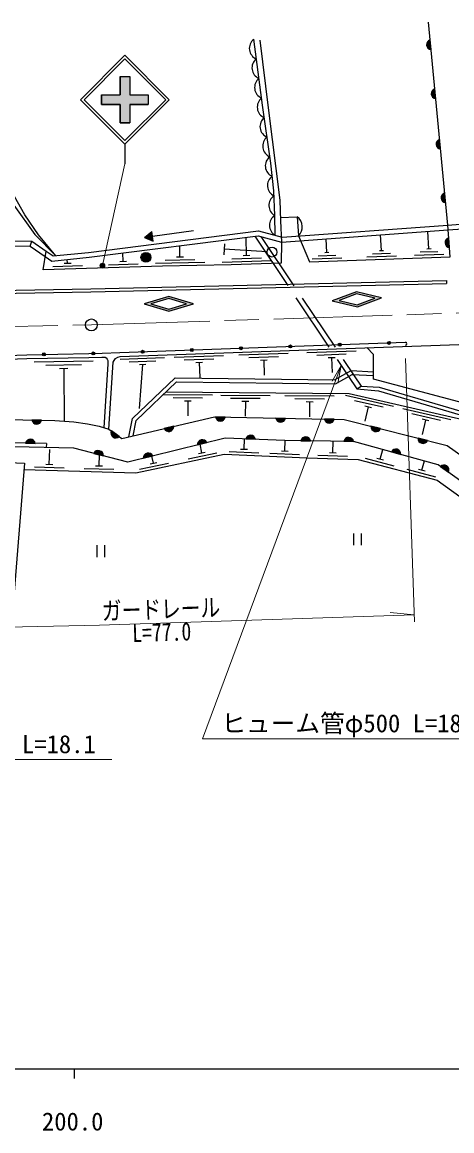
# Model space of a CAD drawing. Units: millimetres at full size, sheet at 1:1000; details may follow other scales. Extents: x 40000 to 680000, y 20000 to 380000.
# Drawn here: x 262721 to 306279, y 198715 to 311025 of the extents above; entities that cross this region are included whole.
import ezdxf
from ezdxf.enums import TextEntityAlignment as Align

# ---------------------------------------------------------------- set-up
doc = ezdxf.new("R2010")
doc.units = ezdxf.units.MM
doc.header["$LTSCALE"] = 1000
doc.linetypes.add('CHAIN', pattern=[18.5, 12, -1.5, 3.5, -1.5])
doc.linetypes.add('DASHED', pattern=[7.5, 6, -1.5])
for name, color, linetype, lineweight in [('M-BGD', 7, 'Continuous', 25), ('M-BMK', 2, 'CHAIN', 13), ('M-BMK-SRVR', 3, 'Continuous', 25), ('M-STR-HTXT', 7, 'Continuous', 13), ('M-STR-STRC', 7, 'Continuous', 25), ('M-TTL-BAND', 7, 'Continuous', 25)]:
    doc.layers.add(name, color=color, linetype=linetype, lineweight=lineweight)
doc.styles.add('ＭＳ ゴシック', font='')
doc.styles.get('ＭＳ ゴシック').set_extended_font_data('MS Gothic')

# ---------------------------------------------------------------- blocks, each defined once
blk = doc.blocks.new('open_arrow')
at = {"color": 0, "linetype": 'Continuous', "lineweight": -2}
blk.add_lwpolyline([(7.5, 1.25), (0, 0), (7.5, -1.25)], dxfattribs=at)

msp = doc.modelspace()

# ---------------------------------------------------------------- hatches: boundary and pattern name
at = {"layer": 'M-BGD'}
for points in [[(304167, 308242, -0.82183), (304073, 309229)], [(304643, 303273, -0.82183), (304548, 304260)], [(305131, 298167, -0.82183), (305037, 299154)], [(305651, 292736, -0.82183), (305557, 293722)], [(275852, 289832), (275131, 289224), (275994, 288842)], [(305961, 289182, 0.82183), (306033, 288194)], [(274768, 287198, -1), (275768, 287198, -0.41421), (275268, 286698, -0.41421)], [(299759, 278528, -0.41421), (299904, 278683, -0.41421), (300059, 278539, -1)], [(264779, 277370, -1), (265079, 277375, -1)], [(269778, 277463, -0.41421), (269923, 277618, -0.41421), (270078, 277473, -1)], [(274775, 277632, -0.41421), (274920, 277787, -0.41421), (275075, 277643, -1)], [(279772, 277811, -0.41421), (279917, 277966, -0.41421), (280072, 277822, -1)], [(284769, 277990, -0.41421), (284913, 278146, -0.41421), (285069, 278001, -1)], [(289766, 278170, -0.41421), (289910, 278325, -0.41421), (290066, 278180, -1)], [(294762, 278349, -0.41421), (294907, 278504, -0.41421), (295062, 278360, -1)], [(264688, 270701, -0.82183), (263697, 270722)], [(283316, 271015, -0.82183), (282326, 271034)], [(289418, 270892, -0.82183), (288427, 270912)], [(294356, 270793, -0.82183), (293365, 270813)], [(272562, 269047, -0.82183), (271762, 269631)], [(278081, 270083, -0.82183), (277115, 269859)], [(299038, 269846, -0.82183), (298078, 270089)], [(263065, 268381, -0.82183), (264056, 268359)], [(280490, 268200, -0.82183), (281452, 268438)], [(285390, 268806, -0.82183), (286380, 268766)], [(290965, 268624, -0.82183), (291956, 268611)], [(295336, 268566, -0.82183), (296327, 268553)], [(303812, 268637, -0.82183), (302852, 268880)], [(269996, 267347, -0.82183), (270955, 267099)], [(275001, 266846, -0.82183), (275963, 267083)], [(300152, 267496, -0.82183), (301107, 267233)], [(305132, 266026, -0.82183), (305935, 265446)]]:
    msp.add_hatch(color=256, dxfattribs=at).paths.add_polyline_path(points)
at = {"layer": 'M-STR-HTXT'}
msp.add_hatch(color=256, dxfattribs=at).paths.add_polyline_path([(271074, 286492, -1), (270647, 286231, -0.41421), (270730, 286574, -0.41421)])
at = {"layer": 'M-STR-STRC'}
msp.add_hatch(color=256, dxfattribs=at).paths.add_polyline_path([(272641, 302673), (272640, 300813), (273640, 300813), (273641, 302673), (275500, 302673), (275500, 303673), (273641, 303673), (273642, 305533), (272642, 305533), (272641, 303673), (270780, 303673), (270780, 302673)])
h = msp.add_hatch(color=256, dxfattribs=at)
h.paths.add_polyline_path([(277582, 283236), (275082, 282486), (277582, 281736), (280082, 282486)])
h.paths.add_polyline_path([(279386, 282486), (277582, 281936), (275778, 282486), (277582, 283036)], flags=16)
h = msp.add_hatch(color=256, dxfattribs=at)
h.paths.add_polyline_path([(296611, 283701), (294162, 282801), (296703, 282204), (299152, 283105)])
h.paths.add_polyline_path([(298458, 283062), (296690, 282404), (294856, 282843), (296624, 283502)], flags=16)

# ---------------------------------------------------------------- linework, layer by layer
at = {"layer": 'M-BGD'}
for p, q in [((304167, 308242), (304073, 309229)), ((304643, 303273), (304548, 304260)), ((305131, 298167), (305037, 299154)), ((305651, 292736), (305557, 293722)), ((275131, 289224), (275852, 289832)), ((275994, 288842), (275852, 289832)), ((275923, 289337), (280081, 289930)), ((303957, 288076), (303855, 289828)), ((263541, 288343), (263702, 288841)), ((275131, 289224), (275994, 288842)), ((285467, 287403), (285424, 289224)), ((293603, 287702), (293554, 289079)), ((299141, 287902), (299049, 289479)), ((306033, 288194), (305961, 289182)), ((272957, 286794), (272930, 287645)), ((278716, 287252), (278696, 288373)), ((293394, 287694), (293813, 287710)), ((298252, 287570), (300051, 287635)), ((298931, 287894), (299351, 287910)), ((302480, 287422), (305478, 287531)), ((303069, 287744), (304868, 287809)), ((303747, 288068), (304167, 288084)), ((266981, 286605), (267680, 286627)), ((267331, 286616), (267283, 286983)), ((271467, 286447), (274466, 286541)), ((272607, 286783), (273307, 286805)), ((276227, 286607), (281227, 286698)), ((277222, 286925), (280221, 286979)), ((278366, 287246), (279066, 287258)), ((282990, 286714), (287987, 286893)), ((283979, 287049), (286977, 287157)), ((285117, 287390), (285817, 287416)), ((292126, 287048), (295124, 287157)), ((292715, 287370), (294514, 287435)), ((297663, 287248), (300662, 287357)), ((265841, 286269), (268839, 286364)), ((269689, 284003), (305738, 284865)), ((269695, 283703), (305745, 284565)), ((305738, 284865), (305745, 284565)), ((251270, 283693), (269689, 284003)), ((251273, 283393), (269695, 283703)), ((289692, 277467), (284696, 277287)), ((296569, 277713), (291572, 277534)), ((269922, 276700), (263923, 276594)), ((268729, 276319), (265129, 276255)), ((277160, 277017), (272663, 276856)), ((276272, 276685), (273573, 276588)), ((274933, 276337), (274568, 271903)), ((275248, 276348), (274618, 276326)), ((283143, 277232), (278146, 277052)), ((282154, 276896), (279156, 276788)), ((281015, 276555), (280316, 276530)), ((280666, 276542), (280719, 275043)), ((288704, 277131), (285706, 277023)), ((287565, 276790), (286866, 276765)), ((287216, 276777), (287269, 275278)), ((295581, 277378), (292583, 277270)), ((294442, 277037), (293743, 277011)), ((294092, 277024), (294146, 275525)), ((267355, 275935), (266515, 275920)), ((266935, 275927), (266995, 270613)), ((296365, 275207), (297075, 274145)), ((295812, 275134), (296660, 273867)), ((296660, 273867), (297075, 274145)), ((282017, 273224), (277017, 273263)), ((281015, 272932), (278015, 272955)), ((287850, 273178), (282850, 273217)), ((294366, 273128), (289366, 273167)), ((300373, 272077), (295499, 273196)), ((279862, 272641), (279162, 272646)), ((279512, 272643), (279501, 271143)), ((286848, 272886), (283848, 272910)), ((285695, 272595), (284995, 272601)), ((285345, 272598), (285334, 271098)), ((293364, 272836), (290364, 272859)), ((292211, 272544), (291511, 272550)), ((291861, 272547), (291850, 271047)), ((299331, 272008), (296407, 272679)), ((298143, 271973), (297461, 272130)), ((297802, 272052), (297466, 270590)), ((306177, 270745), (301304, 271863)), ((264688, 270701), (263697, 270722)), ((283316, 271015), (282326, 271034)), ((289418, 270892), (288427, 270912)), ((294356, 270793), (293365, 270813)), ((305135, 270676), (302211, 271347)), ((303947, 270641), (303265, 270798)), ((303606, 270719), (303270, 269257)), ((272562, 269047), (271762, 269631)), ((278081, 270083), (277115, 269859)), ((299038, 269846), (298078, 270089)), ((265173, 268334), (236320, 268984)), ((280490, 268200), (281452, 268438)), ((285216, 267768), (285260, 268812)), ((285390, 268806), (286380, 268766)), ((289350, 267594), (289394, 268645)), ((290965, 268624), (291956, 268611)), ((294219, 267413), (294258, 268580)), ((295336, 268566), (296327, 268553)), ((303812, 268637), (302852, 268880)), ((263065, 268381), (264056, 268359)), ((265173, 268334), (265164, 267934)), ((265473, 266240), (265521, 267739)), ((269996, 267347), (270955, 267099)), ((279537, 266783), (282472, 267404)), ((280600, 267314), (281284, 267459)), ((280942, 267387), (280756, 268266)), ((283705, 267532), (286702, 267406)), ((284867, 267783), (285566, 267754)), ((287838, 267358), (290836, 267232)), ((289000, 267609), (289699, 267580)), ((293870, 267425), (294569, 267402)), ((299014, 266763), (299271, 267739)), ((300152, 267496), (301107, 267233)), ((265123, 266251), (265823, 266229)), ((270511, 266077), (270547, 267204)), ((274629, 265743), (277564, 266365)), ((275001, 266846), (275963, 267083)), ((275692, 266275), (276376, 266420)), ((276034, 266347), (275882, 267063)), ((292710, 267163), (295709, 267064)), ((297487, 266854), (300389, 266091)), ((298676, 266852), (299353, 266674)), ((303251, 265649), (303495, 266576)), ((263964, 265989), (266963, 265892)), ((269002, 265826), (272000, 265729)), ((270161, 266089), (270861, 266066)), ((301724, 265740), (304625, 264978)), ((302913, 265738), (303590, 265560)), ((305132, 266026), (305935, 265446)), ((296303, 259230), (296303, 258030)), ((297103, 259230), (297103, 258030)), ((270281, 258044), (270281, 256844)), ((271081, 258044), (271081, 256844))]:
    msp.add_line(p, q, dxfattribs=at)
at = {"layer": 'M-BGD', "linetype": 'DASHED'}
for p, q in [((305867, 290477), (310787, 290835)), ((305903, 289978), (310858, 290339)), ((263702, 288841), (265147, 287833)), ((286307, 289335), (295812, 275134)), ((286927, 289308), (296365, 275207)), ((263541, 288343), (265059, 287285)), ((283221, 288582), (283155, 287449)), ((287551, 287761), (283188, 288015))]:
    msp.add_line(p, q, dxfattribs=at)
at = {"layer": 'M-BGD'}
for points in [[(288889, 291249), (290604, 291310), (290745, 289376), (291857, 286738), (306102, 287253), (305867, 290477), (303901, 311025)], [(286821, 309209), (287675, 302361), (288827, 292993), (288902, 290890), (289014, 288749), (288961, 286628), (283910, 286447), (276959, 286320), (264842, 285938), (265147, 287833)], [(288372, 289439), (288346, 291426), (288238, 293934), (287917, 296744), (287093, 302604), (286190, 309287)], [(256736, 304697), (257175, 302578), (257936, 300297), (259103, 297507), (260316, 295104), (261882, 292477), (264003, 289516), (266122, 287365)], [(266122, 287365), (264371, 289497), (262986, 291498), (261941, 293355), (260446, 296141), (259539, 298253), (258808, 300457), (258277, 302551), (257956, 304873)], [(177578, 290888), (177769, 290834), (181843, 290131), (186102, 289324), (199148, 288709), (213976, 289168), (223868, 289766), (235328, 289918), (246630, 290119), (248421, 290045), (251207, 289601), (255307, 288980), (263702, 288841)], [(177538, 290380), (177658, 290346), (181754, 289639), (186044, 288827), (199144, 288209), (213999, 288669), (223886, 289266), (235335, 289419), (246624, 289619), (248372, 289547), (251131, 289107), (255265, 288481), (263541, 288343)], [(265059, 287285), (265724, 286822), (269499, 287211), (286659, 289380), (289014, 288749), (305903, 289978)], [(265147, 287833), (265858, 287338), (269442, 287708), (286693, 289888), (289062, 289254), (305867, 290477)], [(224974, 277123), (225092, 277135), (227544, 277077), (229972, 276946), (234756, 276470), (236194, 276445), (238226, 276445), (243970, 276675), (263179, 277341), (269478, 277452), (270822, 277500), (272612, 277554), (301569, 278593)], [(271517, 269810), (271953, 276576), (272049, 276761), (272197, 276940), (272408, 277098), (272665, 277156), (309863, 278490), (310158, 271729), (298339, 274856), (298339, 277352), (297662, 278053)], [(219053, 268891), (220542, 272498), (221115, 273537), (221648, 274333), (222274, 275072), (223014, 275697), (223745, 276181), (224781, 276702), (225107, 276735), (227529, 276677), (229941, 276548), (234733, 276070), (236191, 276045), (238234, 276045), (243985, 276275), (263190, 276942), (269489, 277052), (270814, 277099), (271122, 277077), (271223, 277011), (271340, 276879), (271403, 276753), (271396, 276388), (271012, 269957)], [(273545, 269034), (273902, 270876), (278225, 274997), (294370, 274782), (296080, 275744), (298339, 275618)], [(273972, 269132), (274270, 270675), (278383, 274595), (294473, 274381), (296174, 275338), (298339, 275217)], [(297075, 274145), (298917, 274064), (311002, 270520)], [(277298, 273561), (295880, 273416), (307394, 270773), (311279, 268177), (319899, 261422), (328673, 255290)], [(296660, 273867), (298837, 273671), (310802, 270162)], [(236718, 271288), (266018, 270673), (267972, 270553), (269346, 270343), (270518, 270100), (271517, 269810), (272812, 268864), (282207, 271037), (295377, 270773), (305789, 268137), (325003, 254565)], [(320975, 254584), (304909, 266187), (296313, 268553), (289359, 268646), (283290, 268891), (273431, 266458), (267970, 267871), (236321, 268584)], [(243808, 267154), (262946, 266354), (261766, 251581)], [(262895, 265723), (274251, 265356), (283203, 267253), (291615, 266899), (296785, 266729), (304794, 264623), (318582, 254688)]]:
    msp.add_lwpolyline(points, dxfattribs=at)
for centre, radius in [((275268, 287198), 500), ((288051, 287731), 500), ((299909, 278533), 150), ((264929, 277372), 150), ((269928, 277468), 150), ((274925, 277637), 150), ((279922, 277817), 150), ((284919, 277996), 150), ((289916, 278175), 150), ((294912, 278354), 150)]:
    msp.add_circle(centre, radius, dxfattribs=at)
for centre, radius, start, end in [((286908, 308374), 1160, 128.17637, 247.20599), ((304218, 308745), 505, 106.63623, 264.29442), ((287175, 306392), 1160, 128.17637, 247.20599), ((287443, 304410), 1160, 128.17637, 247.20599), ((287714, 302431), 1161, 128.38042, 247.39133), ((304693, 303776), 505, 106.63623, 264.29442), ((287990, 300451), 1160, 128.48624, 247.51586), ((288268, 298470), 1160, 128.48624, 247.51586), ((305182, 298670), 505, 106.63623, 264.29442), ((288521, 296481), 1152, 127.24156, 246.77677), ((288745, 294486), 1157, 125.85044, 245.09274), ((288890, 292463), 1160, 122.99797, 242.02759), ((305701, 293239), 505, 106.63623, 264.29442), ((288947, 290446), 1160, 121.24299, 240.27262), ((289816, 290281), 1296, 315.75202, 52.57426), ((306095, 288695), 505, 105.33404, 262.99224), ((301573, 278443), 150, 272.89656, 92.89656), ((264195, 270809), 505, 189.96789, 347.62608), ((282823, 271122), 505, 190.02296, 347.68115), ((288925, 271000), 505, 190.02296, 347.68115), ((293863, 270901), 505, 190.02296, 347.68115), ((272219, 269418), 505, 155.02546, 312.68366), ((277576, 270066), 505, 204.19213, 1.85032), ((298582, 270062), 505, 176.96478, 334.62297), ((263558, 268272), 505, 9.87997, 167.53816), ((280995, 268224), 505, 25.03221, 182.6904), ((285881, 268688), 505, 8.85614, 166.51433), ((291459, 268520), 505, 10.40478, 168.06297), ((295830, 268461), 505, 10.40478, 168.06297), ((303356, 268854), 505, 176.96478, 334.62297), ((270451, 267128), 505, 356.67154, 154.32974), ((275505, 266869), 505, 25.03221, 182.6904), ((300604, 267270), 505, 355.78155, 153.43974), ((305476, 265657), 505, 335.33316, 132.99135)]:
    msp.add_arc(centre, radius, start, end, dxfattribs=at)
at = {"layer": 'M-BMK'}
msp.add_lwpolyline([(72382, 299566), (170897, 283933), (179622, 282574), (196438, 280890), (210483, 279946), (221941, 279585), (235861, 279613), (269737, 280357), (344582, 282778), (369339, 283262), (468500, 286894), (500955, 288561), (546149, 290989), (567965, 292011)], dxfattribs=at)
at = {"layer": 'M-BMK-SRVR'}
msp.add_circle((269737, 280357), 600, dxfattribs=at)
at = {"layer": 'M-STR-HTXT'}
for p, q in [((270860, 286361), (273140, 296673)), ((302493, 250262), (301598, 276947)), ((302470, 250974), (300029, 251236))]:
    msp.add_line(p, q, dxfattribs=at)
for points in [[(295065, 276250), (281016, 238434), (311416, 238434)], [(252587, 270955), (241418, 236322), (271818, 236322)], [(224815, 249165), (236225, 249188), (270563, 249942), (302470, 250974)]]:
    msp.add_lwpolyline(points, dxfattribs=at)
msp.add_circle((270860, 286361), 250, dxfattribs=at)
at = {"layer": 'M-STR-STRC'}
for p, q in [((268640, 303173), (273140, 307673)), ((268994, 303173), (273140, 307320)), ((277640, 303173), (273140, 307673)), ((277287, 303173), (273140, 307320)), ((272642, 305533), (272641, 303673)), ((272642, 305533), (273642, 305533)), ((273642, 305533), (273641, 303673)), ((270780, 303673), (272641, 303673)), ((270780, 303673), (270780, 302673)), ((273641, 303673), (275500, 303673)), ((275500, 303673), (275500, 302673)), ((268640, 303173), (273140, 298673)), ((268994, 303173), (273140, 299026)), ((270780, 302673), (272641, 302673)), ((272641, 302673), (272640, 300813)), ((273140, 299026), (277287, 303173)), ((273140, 298673), (277640, 303173)), ((273641, 302673), (273640, 300813)), ((273641, 302673), (275500, 302673)), ((272640, 300813), (273640, 300813)), ((273140, 298673), (273140, 296673))]:
    msp.add_line(p, q, dxfattribs=at)
for points in [[(270780, 303673), (272641, 303673), (272642, 305533), (273642, 305533), (273641, 303673), (275500, 303673), (275500, 302673), (273641, 302673), (273640, 300813), (272640, 300813), (272641, 302673), (270780, 302673)], [(277582, 281736), (280082, 282486), (277582, 283236), (275082, 282486)], [(277582, 281936), (279386, 282486), (277582, 283036), (275778, 282486)], [(296703, 282204), (299152, 283105), (296611, 283701), (294162, 282801)], [(296690, 282404), (298458, 283062), (296624, 283502), (294856, 282843)]]:
    msp.add_lwpolyline(points, close=True, dxfattribs=at)
at = {"layer": 'M-TTL-BAND'}
for p, q in [((40000, 205000), (579000, 205000)), ((268000, 205000), (268000, 204000))]:
    msp.add_line(p, q, dxfattribs=at)

# ---------------------------------------------------------------- block references
at = {"layer": 'M-STR-HTXT', "xscale": 240, "yscale": 240, "rotation": 249.6}
msp.add_blockref('open_arrow', (295065, 276250), dxfattribs=at)

# ---------------------------------------------------------------- texts
at = {"layer": 'M-STR-HTXT', "style": 'ＭＳ ゴシック', "width": 0.8}
msp.add_text('ガードレール', height=1833, rotation=1.852, dxfattribs=at).set_placement((276843, 250093), align=Align.BOTTOM_CENTER)
msp.add_text('L=77.0', height=1833, rotation=1.852, dxfattribs=at).set_placement((276841, 250145), align=Align.TOP_CENTER)
at = {"layer": 'M-STR-HTXT', "style": 'ＭＳ ゴシック'}
for s, p in [('ヒューム管φ500 L=18.4', (282916, 238534)), ('ヒューム管φ500 L=18.1', (243318, 236422))]:
    msp.add_text(s, height=1833, dxfattribs=at).set_placement(p, align=Align.BOTTOM_LEFT)
at = {"layer": 'M-TTL-BAND', "style": 'ＭＳ ゴシック'}
msp.add_text('200.0', height=1833, dxfattribs=at).set_placement((267844, 198195), align=Align.BOTTOM_CENTER)

doc.saveas('drawing.dxf')
